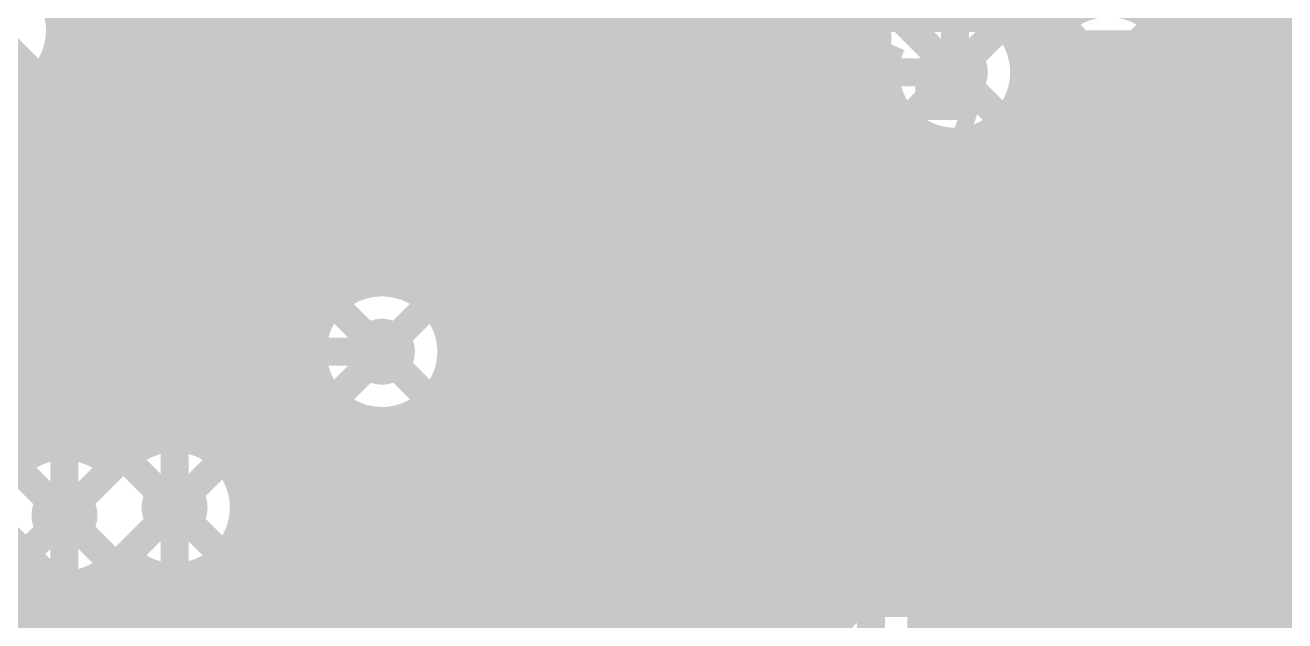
# Model space of a CAD drawing. Extents: x -3 to 92, y -53 to 125.
# Drawn here: x 41.21 to 52.66, y 33.75 to 39.16 of the extents above; entities that cross this region are included whole.
import ezdxf

# ---------------------------------------------------------------- set-up
doc = ezdxf.new("R2010")
doc.units = 0
doc.header["$MEASUREMENT"] = 0
doc.layers.get('0').update_dxf_attribs({"linetype": 'CONTINUOUS'})
for name, color, linetype in [('23-325-0_AST', 7, 'CONTINUOUS'), ('23-325-0_BOT', 7, 'CONTINUOUS'), ('23-325-0_DRD', 2, 'CONTINUOUS'), ('23-325-0_IN1', 4, 'CONTINUOUS'), ('23-325-0_IN2', 3, 'CONTINUOUS'), ('23-325-0_SMT', 10, 'CONTINUOUS'), ('23-325-0_SPT', 14, 'CONTINUOUS'), ('23-325-0_SST', 9, 'CONTINUOUS'), ('23-325-0_TOP', 12, 'CONTINUOUS'), ('THRUHOLE_TAP', 8, 'CONTINUOUS')]:
    doc.layers.add(name, color=color, linetype=linetype)

# ---------------------------------------------------------------- blocks, each defined once
blk = doc.blocks.new('OBLONG_63')
at = {"const_width": 0.2794}
blk.add_lwpolyline([(0.7493, 0), (-0.7493, 0)], dxfattribs=at)
at = {"const_width": 0.1397}
for points in [[(-0.81915, 0, 1), (-0.67945, 0, 1)], [(0.67945, 0, 1), (0.81915, 0, 1)]]:
    blk.add_lwpolyline(points, format="xyb", close=True, dxfattribs=at)
blk = doc.blocks.new('OBLONG_11')
at = {"const_width": 0.2794}
blk.add_lwpolyline([(0, 0.7493), (0, -0.7493)], dxfattribs=at)
at = {"const_width": 0.1397}
for points in [[(-0.06985, 0.7493, 1), (0.06985, 0.7493, 1)], [(-0.06985, -0.7493, 1), (0.06985, -0.7493, 1)]]:
    blk.add_lwpolyline(points, format="xyb", close=True, dxfattribs=at)
blk = doc.blocks.new('ROUND_68')
at = {"const_width": 0.29972}
blk.add_lwpolyline([(-0.14986, 0, 1), (0.14986, 0, 1)], format="xyb", close=True, dxfattribs=at)
blk = doc.blocks.new('ROUND_78')
at = {"const_width": 0.29972}
blk.add_lwpolyline([(-0.14986, 0, 1), (0.14986, 0, 1)], format="xyb", close=True, dxfattribs=at)
blk = doc.blocks.new('ROUND_79')
at = {"const_width": 0.29972}
blk.add_lwpolyline([(-0.14986, 0, 1), (0.14986, 0, 1)], format="xyb", close=True, dxfattribs=at)
blk = doc.blocks.new('ROUND_84')
at = {"const_width": 0.10033}
blk.add_lwpolyline([(-0.050164, 0, 1), (0.050164, 0, 1)], format="xyb", close=True, dxfattribs=at)

msp = doc.modelspace()

# ---------------------------------------------------------------- linework, layer by layer
at = {"layer": '23-325-0_AST', "const_width": 0.1524}
for points in [[(36.068, 37.465), (43.815, 37.465), (43.815, 46.355), (34.925, 46.355), (34.925, 38.608), (36.068, 37.465)], [(51.8795, 42.1005), (51.8795, 39.1795), (53.5178, 39.1795), (53.5178, 42.1005), (51.8795, 42.1005)], [(47.4345, 39.1795), (50.3555, 39.1795), (50.3555, 40.8178), (47.4345, 40.8178), (47.4345, 39.1795)], [(41.4655, 30.9245), (41.4655, 33.8455), (39.8272, 33.8455), (39.8272, 30.9245), (41.4655, 30.9245)]]:
    msp.add_lwpolyline(points, dxfattribs=at)
at = {"layer": '23-325-0_BOT'}
for points, const_width in [([(47.625, 67.437), (47.625, 54.229), (47.625, 50.038), (48.133, 49.53), (48.133, 33.274)], 0.635), ([(45.847, 50.9143), (45.847, 24.83358)], 0.254), ([(50.419, 50.8), (50.165, 50.546), (50.165, 49.784), (49.657, 49.276), (49.657, 38.735)], 0.254), ([(47.2186, 49.52746), (47.2186, -4.572)], 0.254), ([(42.1894, 49.36998), (42.1894, 35.28314)], 0.254), ([(47.4472, 49.29886), (47.4472, 24.07666)], 0.254), ([(47.4853, 49.26076), (47.4853, 33.274)], 0.254), ([(42.418, 49.02708), (42.418, 35.38982)], 0.254), ([(51.435, 46.863), (52.705, 45.593), (52.705, 28.575), (51.308, 27.178)], 0.635), ([(45.6184, 46.14672), (45.6184, 29.03728)], 0.254), ([(42.037, 46.101), (42.037, 35.12312)], 0.254), ([(44.4754, 46.01718), (44.4754, 36.82492)], 0.254), ([(44.704, 45.97908), (44.704, 36.77158)], 0.254), ([(45.3898, 45.93082), (45.3898, 29.25318)], 0.254), ([(44.9326, 45.86986), (44.9326, 36.59886)], 0.254), ([(45.1612, 45.85716), (45.1612, 29.32684)], 0.254), ([(51.562, 45.81906), (51.562, 39.10584)], 0.254), ([(44.2468, 45.7581), (44.2468, 36.7919)], 0.254), ([(51.7906, 45.59046), (51.7906, 28.575)], 0.254), ([(44.0182, 45.5295), (44.0182, 36.6522)], 0.254), ([(46.99, 45.34662), (46.99, -4.572)], 0.254), ([(52.0192, 45.36186), (52.0192, 28.8036)], 0.254), ([(52.0573, 45.32376), (52.0573, 28.8417)], 0.254), ([(46.0756, 45.2374), (46.0756, 24.66086)], 0.254), ([(46.3042, 45.11548), (46.3042, -4.572)], 0.254), ([(46.5328, 45.09262), (46.5328, -4.572)], 0.254), ([(46.7614, 45.15612), (46.7614, -4.572)], 0.254), ([(45.085, 28.702), (44.577, 28.702), (43.19524, 30.08376), (43.19524, 44.18076)], 0.254), ([(43.7896, 43.97248), (43.7896, 30.13456)], 0.254), ([(42.6466, 43.87088), (42.6466, 35.40252)], 0.254), ([(42.73804, 43.74642), (42.73804, 35.3822)], 0.254), ([(43.65244, 43.74642), (43.65244, 30.27172)], 0.254), ([(49.022, 43.815), (48.895, 43.688), (48.895, 29.718), (49.911, 28.702)], 0.254), ([(50.1142, 39.54526), (50.1142, 39.1668)], 0.254), ([(50.1904, 39.4843), (50.1904, 39.07028)], 0.254), ([(50.419, 39.38778), (50.419, 29.07284)], 0.254), ([(50.6476, 39.3827), (50.6476, 39.21506)], 0.254), ([(42.73804, 39.0906), (42.037, 39.0906)], 0.254), ([(47.4853, 39.0906), (43.65244, 39.0906)], 0.254), ([(50.5333, 39.0906), (50.1777, 39.0906)], 0.254), ([(52.0573, 39.0906), (51.5747, 39.0906)], 0.254), ([(42.73804, 38.862), (42.037, 38.862)], 0.254), ([(47.4853, 38.862), (43.65244, 38.862)], 0.254), ([(50.43678, 38.862), (50.27422, 38.862)], 0.254), ([(52.0573, 38.862), (51.67122, 38.862)], 0.254), ([(42.73804, 38.6334), (42.037, 38.6334)], 0.254), ([(47.4853, 38.6334), (43.65244, 38.6334)], 0.254), ([(50.4317, 38.6334), (50.2793, 38.6334)], 0.254), ([(52.0573, 38.6334), (51.6763, 38.6334)], 0.254), ([(42.73804, 38.4048), (42.037, 38.4048)], 0.254), ([(47.4853, 38.4048), (43.65244, 38.4048)], 0.254), ([(50.1904, 38.39972), (50.1904, 32.35706)], 0.254), ([(50.51806, 38.4048), (50.19294, 38.4048)], 0.254), ([(51.562, 38.36162), (51.562, 28.3464)], 0.254), ([(52.0573, 38.4048), (51.58994, 38.4048)], 0.254), ([(50.6476, 38.2524), (50.6476, -4.572)], 0.254), ([(42.73804, 38.1762), (42.037, 38.1762)], 0.254), ([(47.4853, 38.1762), (43.65244, 38.1762)], 0.254), ([(49.3522, 38.18382), (49.3522, 32.3342)], 0.254), ([(49.5046, 38.12286), (49.5046, 32.44088)], 0.254), ([(49.7332, 38.11016), (49.7332, 32.50438)], 0.254), ([(50.7619, 38.1762), (49.94656, 38.1762)], 0.254), ([(49.9618, 38.18382), (49.9618, 32.48152)], 0.254), ([(50.8762, 38.13048), (50.8762, 27.6606)], 0.254), ([(51.3334, 38.17112), (51.3334, 28.1178)], 0.254), ([(52.0573, 38.1762), (51.34356, 38.1762)], 0.254), ([(51.1048, 38.10762), (51.1048, 27.8892)], 0.254), ([(42.73804, 37.9476), (42.037, 37.9476)], 0.254), ([(47.4853, 37.9476), (43.65244, 37.9476)], 0.254), ([(52.0573, 37.9476), (49.3522, 37.9476)], 0.254), ([(42.73804, 37.719), (42.037, 37.719)], 0.254), ([(47.4853, 37.719), (43.65244, 37.719)], 0.254), ([(52.0573, 37.719), (49.3522, 37.719)], 0.254), ([(42.73804, 37.4904), (42.037, 37.4904)], 0.254), ([(47.4853, 37.4904), (43.65244, 37.4904)], 0.254), ([(52.0573, 37.4904), (49.3522, 37.4904)], 0.254), ([(42.73804, 37.2618), (42.037, 37.2618)], 0.254), ([(47.4853, 37.2618), (43.65244, 37.2618)], 0.254), ([(52.0573, 37.2618), (49.3522, 37.2618)], 0.254), ([(42.73804, 37.0332), (42.037, 37.0332)], 0.254), ([(47.4853, 37.0332), (43.65244, 37.0332)], 0.254), ([(52.0573, 37.0332), (49.3522, 37.0332)], 0.254), ([(42.73804, 36.8046), (42.037, 36.8046)], 0.254), ([(44.28998, 36.8046), (43.65244, 36.8046)], 0.254), ([(47.4853, 36.8046), (44.60748, 36.8046)], 0.254), ([(52.0573, 36.8046), (49.3522, 36.8046)], 0.254), ([(42.73804, 36.576), (42.037, 36.576)], 0.254), ([(43.94708, 36.576), (43.65244, 36.576)], 0.254), ([(47.4853, 36.576), (44.95038, 36.576)], 0.254), ([(52.0573, 36.576), (49.3522, 36.576)], 0.254), ([(42.73804, 36.3474), (42.037, 36.3474)], 0.254), ([(43.83786, 36.3474), (43.65244, 36.3474)], 0.254), ([(47.4853, 36.3474), (45.0596, 36.3474)], 0.254), ([(52.0573, 36.3474), (49.3522, 36.3474)], 0.254), ([(42.73804, 36.1188), (42.037, 36.1188)], 0.254), ([(43.82516, 36.1188), (43.65244, 36.1188)], 0.254), ([(47.4853, 36.1188), (45.07484, 36.1188)], 0.254), ([(52.0573, 36.1188), (49.3522, 36.1188)], 0.254), ([(42.73804, 35.8902), (42.037, 35.8902)], 0.254), ([(43.89882, 35.8902), (43.65244, 35.8902)], 0.254), ([(47.4853, 35.8902), (45.00118, 35.8902)], 0.254), ([(52.0573, 35.8902), (49.3522, 35.8902)], 0.254), ([(44.0182, 35.73526), (44.0182, 29.90596)], 0.254), ([(44.9326, 35.7886), (44.9326, 29.3116)], 0.254), ([(42.73804, 35.6616), (42.037, 35.6616)], 0.254), ([(44.11472, 35.6616), (43.65244, 35.6616)], 0.254), ([(44.2468, 35.5981), (44.2468, 29.67736)], 0.254), ([(44.704, 35.61842), (44.704, 29.22016)], 0.254), ([(47.4853, 35.6616), (44.78528, 35.6616)], 0.254), ([(52.0573, 35.6616), (49.3522, 35.6616)], 0.254), ([(44.4754, 35.56508), (44.4754, 29.44876)], 0.254), ([(42.73804, 35.433), (42.037, 35.433)], 0.254), ([(47.4853, 35.433), (43.65244, 35.433)], 0.254), ([(52.0573, 35.433), (49.3522, 35.433)], 0.254), ([(42.1005, 35.2044), (42.037, 35.2044)], 0.254), ([(47.4853, 35.2044), (43.65244, 35.2044)], 0.254), ([(52.0573, 35.2044), (49.3522, 35.2044)], 0.254), ([(47.4853, 34.9758), (43.65244, 34.9758)], 0.254), ([(52.0573, 34.9758), (49.3522, 34.9758)], 0.254), ([(42.545, 17.145), (42.545, 22.987), (40.83812, 24.69388), (40.83812, 25.527), (41.56456, 26.25344), (41.56456, 34.70656)], 0.254), ([(42.56532, 34.77768), (42.56532, 25.80132), (41.656, 24.892)], 0.254), ([(47.4853, 34.7472), (43.65244, 34.7472)], 0.254), ([(52.0573, 34.7472), (49.3522, 34.7472)], 0.254), ([(47.4853, 34.5186), (43.65244, 34.5186)], 0.254), ([(52.0573, 34.5186), (49.3522, 34.5186)], 0.254), ([(47.4853, 34.29), (43.65244, 34.29)], 0.254), ([(52.0573, 34.29), (49.3522, 34.29)], 0.254), ([(47.4853, 34.0614), (43.65244, 34.0614)], 0.254), ([(52.0573, 34.0614), (49.3522, 34.0614)], 0.254), ([(47.4853, 33.8328), (43.65244, 33.8328)], 0.254), ([(52.0573, 33.8328), (49.3522, 33.8328)], 0.254)]:
    msp.add_lwpolyline(points, dxfattribs=dict(at, const_width=const_width))
at = {"layer": '23-325-0_BOT', "const_width": 0.254}
for points in [[(51.054, 39.36492, 0.4142136), (50.42408, 38.735)], [(51.68392, 38.735, 0.4142136), (51.054, 39.36492)], [(50.28692, 38.735, 0.1914994), (50.11496, 39.16752)], [(49.657, 38.10508, 0.4142136), (50.28692, 38.735)], [(50.42408, 38.735, 0.4142136), (51.054, 38.10508)], [(51.054, 38.10508, 0.4142136), (51.68392, 38.735)], [(49.3522, 38.18382, 0.1269607), (49.657, 38.10516)], [(44.45, 36.82492, 0.4142136), (43.82008, 36.195)], [(45.07992, 36.195, 0.4142136), (44.45, 36.82492)], [(43.82008, 36.195, 0.4142136), (44.45, 35.56508)], [(44.45, 35.56508, 0.4142136), (45.07992, 36.195)], [(42.56532, 35.4076, 0.2540371), (42.03693, 35.12062)], [(42.73804, 35.3822, 0.0696874), (42.56532, 35.40639)]]:
    msp.add_lwpolyline(points, format="xyb", dxfattribs=at)
at = {"layer": '23-325-0_DRD', "const_width": 0.254}
for points in [[(41.529, 38.481), (40.259, 39.751)], [(50.292, 39.37), (49.022, 38.1)], [(50.292, 38.1), (49.022, 39.37)], [(51.689, 39.37), (50.419, 38.1)], [(51.689, 38.1), (50.419, 39.37)], [(41.1988, 38.4302), (39.9288, 37.1602)], [(41.1988, 37.1602), (39.9288, 38.4302)], [(45.085, 36.83), (43.815, 35.56)], [(45.085, 35.56), (43.815, 36.83)], [(41.402, 35.433), (40.132, 34.163)], [(41.402, 34.163), (40.132, 35.433)], [(43.20032, 35.41268), (41.93032, 34.14268)], [(43.20032, 34.14268), (41.93032, 35.41268)], [(42.19956, 35.34156), (40.92956, 34.07156)], [(42.19956, 34.07156), (40.92956, 35.34156)], [(48.768, 33.909), (47.498, 32.639)], [(48.768, 32.639), (47.498, 33.909)], [(48.768, 33.909), (47.498, 32.639)], [(48.768, 32.639), (47.498, 33.909)], [(48.768, 33.909), (47.498, 32.639)], [(48.768, 32.639), (47.498, 33.909)]]:
    msp.add_lwpolyline(points, dxfattribs=at)
at = {"layer": '23-325-0_IN1', "const_width": 0.254}
for points in [[(52.451, 121.50598), (52.451, 26.65984)], [(52.6796, 121.4755), (52.6796, 26.85288)], [(52.2224, 67.3354), (52.2224, 39.19728)], [(41.6052, 50.546), (41.6052, 35.33394)], [(41.8338, 50.546), (41.8338, 35.27552)], [(42.0624, 50.546), (42.0624, 35.15614)], [(42.291, 50.546), (42.291, 35.3441)], [(42.5196, 50.546), (42.5196, 35.40506)], [(44.1198, 50.546), (44.1198, 36.73094)], [(44.3484, 50.546), (44.3484, 36.8173)], [(45.72, 50.546), (45.72, 30.353)], [(43.8912, 50.18278), (43.8912, 36.48456)], [(44.577, 49.79162), (44.577, 36.81222)], [(45.4914, 49.6824), (45.4914, 30.353)], [(44.8056, 49.60112), (44.8056, 36.7157)], [(45.2628, 49.56048), (45.2628, 30.353)], [(45.0342, 49.53762), (45.0342, 36.43122)], [(45.9486, 45.38472), (45.9486, 30.353)], [(45.974, 45.34662), (45.974, 38.989)], [(42.7482, 43.73626), (42.7482, 35.37966)], [(43.6626, 43.75912), (43.6626, 30.353)], [(42.9768, 43.58894), (42.9768, 35.2552)], [(43.2054, 43.55084), (43.2054, 30.353)], [(43.434, 43.59656), (43.434, 30.353)], [(45.974, 39.2684), (41.5036, 39.2684)], [(45.974, 39.0398), (41.51884, 39.0398)], [(53.64226, 39.0906), (52.2605, 39.0906)], [(49.08042, 38.989), (45.974, 38.989)], [(46.1772, 38.989), (46.1772, 30.353)], [(46.4058, 38.989), (46.4058, 30.353)], [(46.6344, 38.989), (46.6344, 30.353)], [(46.863, 38.989), (46.863, 30.353)], [(47.0916, 38.989), (47.0916, 30.353)], [(47.3202, 38.989), (47.3202, 30.353)], [(47.5488, 38.989), (47.5488, 33.51022)], [(47.7774, 38.989), (47.7774, 33.7947)], [(48.006, 38.989), (48.006, 33.89122)], [(48.2346, 38.989), (48.2346, 33.8963)], [(48.4632, 38.989), (48.4632, 33.80994)], [(48.6918, 38.989), (48.6918, 33.909)], [(48.9204, 38.989), (48.9204, 33.909)], [(51.816, 38.989), (50.23358, 38.989)], [(50.292, 38.989), (50.292, 33.909)], [(50.5206, 38.989), (50.5206, 33.909)], [(50.7492, 38.989), (50.7492, 33.909)], [(50.9778, 38.989), (50.9778, 33.909)], [(51.2064, 38.989), (51.2064, 33.909)], [(51.435, 38.989), (51.435, 33.909)], [(51.6636, 38.989), (51.6636, 33.909)], [(51.816, 38.989), (51.816, 33.909)], [(52.2732, 38.989), (52.2732, 33.909)], [(49.03216, 38.8112), (41.44518, 38.8112)], [(51.816, 38.8112), (50.28184, 38.8112)], [(53.59908, 38.862), (52.2732, 38.862)], [(41.3766, 38.7096), (41.3766, 35.30854)], [(49.04486, 38.5826), (41.22928, 38.5826)], [(51.816, 38.5826), (50.2666, 38.5826)], [(53.1114, 38.6334), (52.2732, 38.6334)], [(41.148, 38.53942), (41.148, 38.03142)], [(49.15408, 38.354), (40.85336, 38.354)], [(49.149, 38.36162), (49.149, 33.909)], [(51.816, 38.354), (50.15738, 38.354)], [(52.98948, 38.4048), (52.2732, 38.4048)], [(50.0634, 38.2524), (50.0634, 33.909)], [(49.49698, 38.1254), (41.09974, 38.1254)], [(49.3776, 38.17112), (49.3776, 33.909)], [(51.816, 38.1254), (49.81448, 38.1254)], [(49.8348, 38.13048), (49.8348, 33.909)], [(52.96662, 38.1762), (52.2732, 38.1762)], [(49.6062, 38.10762), (49.6062, 33.909)], [(51.816, 37.8968), (41.1861, 37.8968)], [(53.03012, 37.9476), (52.2732, 37.9476)], [(51.816, 37.6682), (41.18102, 37.6682)], [(53.22062, 37.719), (52.2732, 37.719)], [(41.148, 37.55898), (41.148, 35.29838)], [(51.816, 37.4396), (41.0845, 37.4396)], [(69.38772, 37.4904), (52.2732, 37.4904)], [(51.816, 37.211), (40.80002, 37.211)], [(69.17182, 37.2618), (52.2732, 37.2618)], [(51.816, 36.9824), (32.004, 36.9824)], [(69.09816, 37.0332), (52.2732, 37.0332)], [(44.1579, 36.7538), (32.004, 36.7538)], [(51.816, 36.7538), (44.73956, 36.7538)], [(65.87998, 36.8046), (52.2732, 36.8046)], [(43.91406, 36.5252), (32.004, 36.5252)], [(51.816, 36.5252), (44.98594, 36.5252)], [(65.53708, 36.576), (52.2732, 36.576)], [(43.8277, 36.2966), (32.004, 36.2966)], [(51.816, 36.2966), (45.0723, 36.2966)], [(65.42786, 36.3474), (52.2732, 36.3474)], [(43.83278, 36.068), (32.004, 36.068)], [(51.816, 36.068), (45.06722, 36.068)], [(65.41516, 36.1188), (52.2732, 36.1188)], [(45.0342, 35.95878), (45.0342, 30.353)], [(43.9293, 35.8394), (32.004, 35.8394)], [(43.8912, 35.9029), (43.8912, 30.353)], [(51.816, 35.8394), (44.9707, 35.8394)], [(65.48882, 35.8902), (52.2732, 35.8902)], [(44.21378, 35.6108), (32.004, 35.6108)], [(44.1198, 35.65906), (44.1198, 30.353)], [(51.816, 35.6108), (44.68622, 35.6108)], [(44.8056, 35.6743), (44.8056, 30.353)], [(65.70472, 35.6616), (52.2732, 35.6616)], [(44.3484, 35.5727), (44.3484, 30.353)], [(44.577, 35.57778), (44.577, 30.353)], [(42.38752, 35.3822), (41.00322, 35.3822)], [(51.816, 35.3822), (42.74312, 35.3822)], [(78.12278, 35.433), (52.2732, 35.433)], [(42.05986, 35.1536), (42.00906, 35.1536)], [(51.816, 35.1536), (43.07078, 35.1536)], [(78.2193, 35.2044), (52.2732, 35.2044)], [(51.816, 34.925), (43.17746, 34.925)], [(78.50378, 34.9758), (52.2732, 34.9758)], [(51.816, 34.6964), (43.19016, 34.6964)], [(78.30566, 34.7472), (52.2732, 34.7472)], [(51.816, 34.4678), (43.11396, 34.4678)], [(78.15326, 34.5186), (52.2732, 34.5186)], [(41.14292, 34.2392), (41.05656, 34.2392)], [(41.148, 34.23412), (41.148, 30.353)], [(42.23766, 34.2392), (41.9862, 34.2392)], [(42.0624, 34.32048), (42.0624, 30.353)], [(51.816, 34.2392), (42.89298, 34.2392)], [(42.9768, 34.30016), (42.9768, 30.353)], [(78.11008, 34.29), (52.2732, 34.29)], [(41.3766, 34.10458), (41.3766, 30.353)], [(41.8338, 34.1376), (41.8338, 30.353)], [(42.291, 34.21126), (42.291, 30.353)], [(42.5196, 34.14776), (42.5196, 30.353)], [(42.7482, 34.1757), (42.7482, 30.353)], [(51.816, 34.0106), (32.004, 34.0106)], [(41.6052, 34.07664), (41.6052, 30.353)], [(78.15326, 34.0614), (52.2732, 34.0614)], [(51.816, 33.909), (48.514, 33.909)], [(48.514, 33.909), (48.514, 33.77438)], [(47.75962, 33.782), (32.004, 33.782)], [(53.13426, 33.8328), (52.26558, 33.8328)], [(52.2224, 33.69818), (52.2224, 15.04188)]]:
    msp.add_lwpolyline(points, dxfattribs=at)
for points in [[(41.52392, 39.116, 0.4142136), (40.894, 39.74592)], [(52.2732, 38.989, 0.357822), (51.9049, 39.43604)], [(40.894, 38.48608, 0.4142136), (41.52392, 39.116)], [(49.08042, 38.989, 0.1041111), (49.02695, 38.735)], [(50.28692, 38.735, 0.1041111), (50.23346, 38.98895)], [(49.02708, 38.735, 0.4142136), (49.657, 38.10508)], [(49.657, 38.10508, 0.4142136), (50.28692, 38.735)], [(41.19372, 37.7952, 0.4142136), (40.5638, 38.42512)], [(40.5638, 37.16528, 0.4142136), (41.19372, 37.7952)], [(44.45, 36.82492, 0.4142136), (43.82008, 36.195)], [(45.07992, 36.195, 0.4142136), (44.45, 36.82492)], [(43.82008, 36.195, 0.4142136), (44.45, 35.56508)], [(44.45, 35.56508, 0.4142136), (45.07992, 36.195)], [(41.22166, 35.23488, 0.2040999), (40.767, 35.42854)], [(42.56532, 35.4076, 0.2540371), (42.03693, 35.12062)], [(43.19524, 34.77768, 0.4142136), (42.56532, 35.4076)], [(41.56456, 35.33648, 0.1449277), (41.22162, 35.23494)], [(42.037, 35.12058, 0.2160729), (41.56456, 35.33474)], [(42.56532, 34.14776, 0.4142136), (43.19524, 34.77768)], [(41.56456, 34.07664, 0.2525498), (42.09102, 34.36067)], [(42.09034, 34.36112, 0.215975), (42.56532, 34.14592)], [(40.767, 34.16808, 0.1449265), (41.10994, 34.26961)], [(41.1099, 34.26968, 0.2040999), (41.56456, 34.07602)], [(48.133, 33.90392, 0.4142136), (47.50308, 33.274)], [(48.133, 33.90392, 0.4142136), (47.50308, 33.274)], [(48.514, 33.77438, 0.1641435), (48.133, 33.90292)], [(48.514, 33.77438, 0.1641435), (48.133, 33.90292)], [(51.816, 33.4518, 0.4142136), (52.2732, 33.909)]]:
    msp.add_lwpolyline(points, format="xyb", dxfattribs=at)
at = {"layer": '23-325-0_IN2', "const_width": 0.254}
for points in [[(49.657, 38.735), (46.736, 38.735), (45.72, 39.751), (39.878, 39.751), (38.481, 38.354), (35.941, 38.354)], [(44.45, 36.195), (21.844, 36.195), (20.574, 37.465), (17.145, 37.465)]]:
    msp.add_lwpolyline(points, dxfattribs=at)
at = {"layer": '23-325-0_SST', "const_width": 0.1524}
for points in [[(36.068, 37.465), (43.815, 37.465), (43.815, 46.355), (34.925, 46.355), (34.925, 38.608), (36.068, 37.465)], [(51.8795, 42.1005), (51.8795, 39.1795), (53.5178, 39.1795), (53.5178, 42.1005), (51.8795, 42.1005)], [(47.4345, 39.1795), (50.3555, 39.1795), (50.3555, 40.8178), (47.4345, 40.8178), (47.4345, 39.1795)], [(48.1711, 38.04158), (48.11268, 37.8714), (47.75708, 37.8714), (47.69866, 38.04158), (47.69866, 38.71976), (47.75708, 38.8874), (48.11268, 38.8874), (48.1711, 38.71976)], [(48.53686, 38.04158), (48.59528, 37.8714), (48.95088, 37.8714), (49.0093, 38.04158), (49.0093, 38.3794), (48.89246, 38.54958), (48.53686, 38.54958), (48.53686, 38.8874), (49.0093, 38.8874)], [(49.78908, 38.3794), (49.43348, 38.3794), (49.37506, 38.54958), (49.37506, 38.71976), (49.43348, 38.8874), (49.78908, 38.8874), (49.8475, 38.71976), (49.8475, 38.54958), (49.61128, 37.8714)], [(52.24018, 36.47694), (52.59578, 36.47694), (52.71516, 36.64712), (52.71516, 36.81476), (52.59578, 36.98494), (52.24018, 36.98494), (52.24018, 35.96894)], [(52.53736, 36.47694), (52.71516, 35.96894)], [(44.26712, 35.49904), (44.26712, 35.0266), (43.58894, 35.26282), (43.58894, 35.3822), (44.60494, 35.3822)], [(44.60494, 34.66084), (44.60494, 34.42462)], [(44.60494, 34.544), (43.58894, 34.544), (43.75912, 34.42462)], [(48.32096, 33.9598), (48.49114, 34.07918), (48.49114, 34.3154), (48.32096, 34.43478), (48.15078, 34.43478), (47.81296, 34.19602), (47.47514, 34.43478), (47.47514, 33.9598)], [(44.09694, 33.46704), (44.09694, 33.82264), (43.92676, 33.94202), (43.75912, 33.94202), (43.58894, 33.82264), (43.58894, 33.46704), (44.60494, 33.46704)], [(44.09694, 33.76422), (44.60494, 33.94202)], [(41.4655, 30.9245), (41.4655, 33.8455), (39.8272, 33.8455), (39.8272, 30.9245), (41.4655, 30.9245)]]:
    msp.add_lwpolyline(points, dxfattribs=at)
at = {"layer": '23-325-0_TOP', "const_width": 0.254}
for points in [[(43.561, 53.213), (43.688, 53.213), (44.2722, 52.6288), (44.2722, 47.4472), (42.06494, 45.23994), (42.06494, 36.195)], [(41.60774, 45.23994), (41.60774, 37.41166)], [(42.52214, 45.04944), (42.52214, 37.41166)], [(42.6212, 43.92168), (42.6212, 37.41166)], [(43.7642, 43.72356), (43.7642, 36.6522)], [(42.8498, 43.65244), (42.8498, 37.36086)], [(43.5356, 43.6499), (43.5356, 36.6522)], [(43.0784, 43.561), (43.0784, 37.4142)], [(43.307, 43.561), (43.307, 37.34816)], [(50.6222, 42.25798), (50.6222, 39.1922)], [(50.3936, 42.02938), (50.3936, 38.71976)], [(45.0469, 38.1762), (45.1358, 38.1762), (47.498, 35.814), (52.959, 35.814), (56.642, 39.497), (64.897, 39.497), (66.167, 40.767)], [(50.3428, 40.8178), (50.3428, 39.1922)], [(43.8277, 40.14724), (43.8277, 39.20744)], [(51.054, 38.735), (50.419, 38.1), (49.022, 38.1), (48.133, 38.989), (48.133, 40.005), (48.1838, 40.005)], [(40.06342, 36.195), (40.06342, 34.48558), (40.513, 34.036), (50.292, 34.036), (51.562, 35.306), (53.213, 35.306), (56.896, 38.989), (65.405, 38.989), (65.913, 39.497), (66.04, 39.497), (66.04, 39.624)], [(54.229, 38.862), (53.086, 38.862), (51.689, 37.465), (48.768, 37.465), (46.55566, 39.67734), (45.0469, 39.67734)], [(51.8922, 39.42588), (51.8922, 39.1922)], [(51.5366, 39.29888), (51.5366, 39.13886)], [(51.7652, 39.35222), (51.7652, 38.18636)], [(43.8277, 39.20744), (43.82671, 39.17696)], [(53.594, 38.227), (53.467, 38.227), (52.07, 36.83), (48.641, 36.83), (46.29404, 39.17696), (45.0469, 39.17696)], [(50.3428, 39.1922), (50.0888, 39.1922)], [(50.165, 39.1922), (50.165, 39.10584)], [(52.197, 39.1922), (51.8922, 39.1922)], [(51.9938, 39.1922), (51.9938, 38.41496)], [(52.197, 39.1922), (52.197, 38.61816)], [(41.60774, 39.116), (41.52392, 39.116)], [(43.83024, 39.116), (42.52214, 39.116)], [(50.55108, 39.116), (50.15738, 39.116)], [(52.197, 39.116), (51.55438, 39.116)], [(45.0469, 38.67658), (46.03242, 38.67658), (48.387, 36.322), (52.705, 36.322), (54.991, 38.608), (54.991, 38.862), (55.118, 38.989)], [(41.4782, 38.87978), (41.4782, 37.40658)], [(41.60774, 38.8874), (41.48074, 38.8874)], [(43.87596, 38.8874), (42.52214, 38.8874)], [(50.44186, 38.8874), (50.2666, 38.8874)], [(52.197, 38.8874), (51.6636, 38.8874)], [(50.42408, 38.75024), (50.27168, 38.60038)], [(41.2496, 38.5953), (41.2496, 37.3761)], [(41.60774, 38.6588), (41.3258, 38.6588)], [(43.8277, 38.6588), (42.52214, 38.6588)], [(50.3301, 38.6588), (50.28184, 38.6588)], [(52.197, 38.6588), (51.67884, 38.6588)], [(52.197, 38.61816), (51.7525, 38.1762)], [(41.60774, 38.4302), (39.20236, 38.4302)], [(43.89628, 38.4302), (42.52214, 38.4302)], [(52.0065, 38.4302), (51.60518, 38.4302)], [(51.5366, 38.3286), (51.5366, 38.1762)], [(41.60774, 38.2016), (41.04386, 38.2016)], [(43.8277, 38.2016), (42.52214, 38.2016)], [(51.7525, 38.1762), (51.34356, 38.1762)], [(51.7779, 38.2016), (51.38928, 38.2016)], [(41.60774, 37.973), (41.16832, 37.973)], [(43.87342, 37.973), (42.52214, 37.973)], [(43.9928, 37.81806), (43.9928, 36.6522)], [(41.60774, 37.7444), (41.19118, 37.7444)], [(44.11218, 37.7444), (42.52214, 37.7444)], [(44.2214, 37.71138), (44.2214, 36.78174)], [(44.958, 37.7063), (44.2976, 37.7063)], [(44.45, 37.7063), (44.45, 36.82492)], [(44.6786, 37.7063), (44.6786, 36.78174)], [(44.9072, 37.7063), (44.9072, 36.6268)], [(44.958, 37.7063), (45.37964, 37.28466)], [(41.60774, 37.5158), (41.12768, 37.5158)], [(45.1485, 37.5158), (42.52214, 37.5158)], [(45.1358, 37.5285), (45.1358, 34.4932)], [(45.3771, 37.2872), (43.38574, 37.2872)], [(45.37964, 37.28212), (45.32376, 34.4932)], [(45.3644, 37.2999), (45.3644, 36.47694)], [(45.37456, 37.0586), (43.52036, 37.0586)], [(43.5356, 36.9443), (43.5356, 36.6522)], [(45.37202, 36.83), (43.5356, 36.83)], [(44.01566, 36.6522), (43.5356, 36.6522)], [(45.36694, 36.6014), (44.93006, 36.6014)], [(45.36186, 36.3728), (45.05452, 36.3728)], [(41.56456, 34.70656), (41.56456, 36.195)], [(42.56532, 36.195), (42.56532, 34.77768)], [(43.0657, 36.195), (44.45, 36.195)], [(45.35678, 36.1442), (45.07738, 36.1442)], [(45.3517, 35.9156), (45.01388, 35.9156)], [(44.01566, 35.7378), (43.5356, 35.7378)], [(43.5356, 35.7378), (43.5356, 34.4932)], [(43.5356, 35.7378), (43.5356, 35.4457)], [(43.7642, 35.7378), (43.7642, 34.4932)], [(43.9928, 35.7378), (43.9928, 34.4932)], [(44.9072, 35.76066), (44.9072, 34.4932)], [(44.07662, 35.687), (43.5356, 35.687)], [(44.2214, 35.60826), (44.2214, 34.4932)], [(44.6786, 35.60826), (44.6786, 34.4932)], [(45.34662, 35.687), (44.82084, 35.687)], [(44.45, 35.56508), (44.45, 34.4932)], [(45.34408, 35.4584), (43.5356, 35.4584)], [(45.339, 35.2298), (43.48226, 35.2298)], [(43.307, 35.04184), (43.307, 34.4932)], [(45.33392, 35.0012), (43.2181, 35.0012)], [(54.61, 35.0012), (54.4068, 34.798), (51.816, 34.798), (49.53, 32.512), (47.879, 32.512), (46.482, 31.115), (46.482, 29.845)], [(45.32884, 34.7726), (43.19524, 34.7726)], [(45.32376, 34.4932), (43.12666, 34.4932)], [(45.32376, 34.544), (43.14952, 34.544)]]:
    msp.add_lwpolyline(points, dxfattribs=at)
for points in [[(41.52392, 39.116, 0.4142136), (40.894, 39.74592)], [(51.054, 39.36492, 0.4071463), (50.42408, 38.75024)], [(51.68392, 38.735, 0.4142136), (51.054, 39.36492)], [(43.8277, 39.17696, 0.1415842), (43.90012, 38.92632)], [(50.28692, 38.735, 0.2063464), (50.08952, 39.19296)], [(40.894, 38.48608, 0.4142136), (41.52392, 39.116)], [(43.89882, 38.9255, 0.1404188), (43.82751, 38.67658)], [(50.27168, 38.60038, 0.0539533), (50.28625, 38.735)], [(51.34356, 38.1762, 0.2801818), (51.68392, 38.735)], [(43.8277, 38.67658, 0.1415842), (43.90012, 38.42594)], [(41.19372, 37.7952, 0.4142136), (40.5638, 38.42512)], [(43.89882, 38.42512, 0.1404188), (43.82751, 38.1762)], [(43.8277, 38.1762, 0.4142136), (44.2976, 37.7063)], [(41.0718, 37.4142, 0.1622777), (41.1988, 37.7952)], [(41.3131, 37.34054, 0.1411516), (41.06418, 37.41224)], [(41.56456, 37.4142, 0.1423214), (41.31277, 37.34105)], [(41.60774, 37.41166, 0.0230365), (41.56456, 37.41365)], [(42.56532, 37.4142, 0.0230373), (42.52209, 37.41221)], [(42.81424, 37.34054, 0.1411516), (42.56532, 37.41224)], [(43.0657, 37.4142, 0.1423214), (42.81391, 37.34105)], [(43.5356, 36.9443, 0.4142136), (43.0657, 37.4142)], [(44.45, 36.82492, 0.1922585), (44.01614, 36.65169)], [(45.07992, 36.195, 0.4142136), (44.45, 36.82492)], [(44.45, 35.56508, 0.4142136), (45.07992, 36.195)], [(44.01566, 35.7378, 0.1922583), (44.45, 35.56438)], [(43.15968, 34.98596, 0.3563146), (43.5356, 35.4457)], [(43.19524, 34.77768, 0.0844636), (43.1598, 34.986)], [(43.12666, 34.4932, 0.1178062), (43.19463, 34.77768)]]:
    msp.add_lwpolyline(points, format="xyb", dxfattribs=at)

# ---------------------------------------------------------------- block references
at = {"layer": '23-325-0_AST'}
for name, p in [('OBLONG_63', (45.0469, 39.17696)), ('OBLONG_63', (45.0469, 38.67658)), ('OBLONG_63', (45.0469, 38.1762)), ('OBLONG_11', (41.56456, 36.195)), ('OBLONG_11', (42.06494, 36.195)), ('OBLONG_11', (42.56532, 36.195)), ('OBLONG_11', (43.0657, 36.195))]:
    msp.add_blockref(name, p, dxfattribs=at)
at = {"layer": '23-325-0_BOT'}
for name, p in [('ROUND_68', (49.657, 38.735)), ('ROUND_68', (51.054, 38.735)), ('ROUND_78', (44.45, 36.195)), ('ROUND_79', (42.56532, 34.77768)), ('ROUND_68', (41.56456, 34.70656))]:
    msp.add_blockref(name, p, dxfattribs=at)
at = {"layer": '23-325-0_IN1'}
for name, p in [('ROUND_78', (49.657, 38.735)), ('ROUND_79', (51.054, 38.735)), ('ROUND_78', (44.45, 36.195)), ('ROUND_79', (42.56532, 34.77768)), ('ROUND_78', (41.56456, 34.70656))]:
    msp.add_blockref(name, p, dxfattribs=at)
at = {"layer": '23-325-0_IN2'}
for name, p in [('ROUND_68', (49.657, 38.735)), ('ROUND_68', (51.054, 38.735)), ('ROUND_78', (44.45, 36.195)), ('ROUND_79', (42.56532, 34.77768)), ('ROUND_68', (41.56456, 34.70656))]:
    msp.add_blockref(name, p, dxfattribs=at)
at = {"layer": '23-325-0_SMT'}
for name, p in [('OBLONG_63', (45.0469, 39.17696)), ('OBLONG_63', (45.0469, 38.67658)), ('OBLONG_63', (45.0469, 38.1762)), ('OBLONG_11', (41.56456, 36.195)), ('OBLONG_11', (42.06494, 36.195)), ('OBLONG_11', (42.56532, 36.195)), ('OBLONG_11', (43.0657, 36.195))]:
    msp.add_blockref(name, p, dxfattribs=at)
at = {"layer": '23-325-0_SPT'}
for name, p in [('OBLONG_63', (45.0469, 39.17696)), ('OBLONG_63', (45.0469, 38.67658)), ('OBLONG_63', (45.0469, 38.1762)), ('OBLONG_11', (41.56456, 36.195)), ('OBLONG_11', (42.06494, 36.195)), ('OBLONG_11', (42.56532, 36.195)), ('OBLONG_11', (43.0657, 36.195))]:
    msp.add_blockref(name, p, dxfattribs=at)
at = {"layer": '23-325-0_TOP'}
for name, p in [('OBLONG_63', (45.0469, 39.17696)), ('ROUND_68', (49.657, 38.735)), ('ROUND_68', (51.054, 38.735)), ('OBLONG_63', (45.0469, 38.67658)), ('OBLONG_63', (45.0469, 38.1762)), ('OBLONG_11', (41.56456, 36.195)), ('OBLONG_11', (42.06494, 36.195)), ('OBLONG_11', (42.56532, 36.195)), ('OBLONG_11', (43.0657, 36.195)), ('ROUND_78', (44.45, 36.195)), ('ROUND_68', (42.56532, 34.77768)), ('ROUND_68', (41.56456, 34.70656))]:
    msp.add_blockref(name, p, dxfattribs=at)
at = {"layer": 'THRUHOLE_TAP'}
for p in [(49.657, 38.735), (51.054, 38.735), (44.45, 36.195), (41.56456, 34.70656), (42.56532, 34.77768)]:
    msp.add_blockref('ROUND_84', p, dxfattribs=at)

doc.saveas('drawing.dxf')
